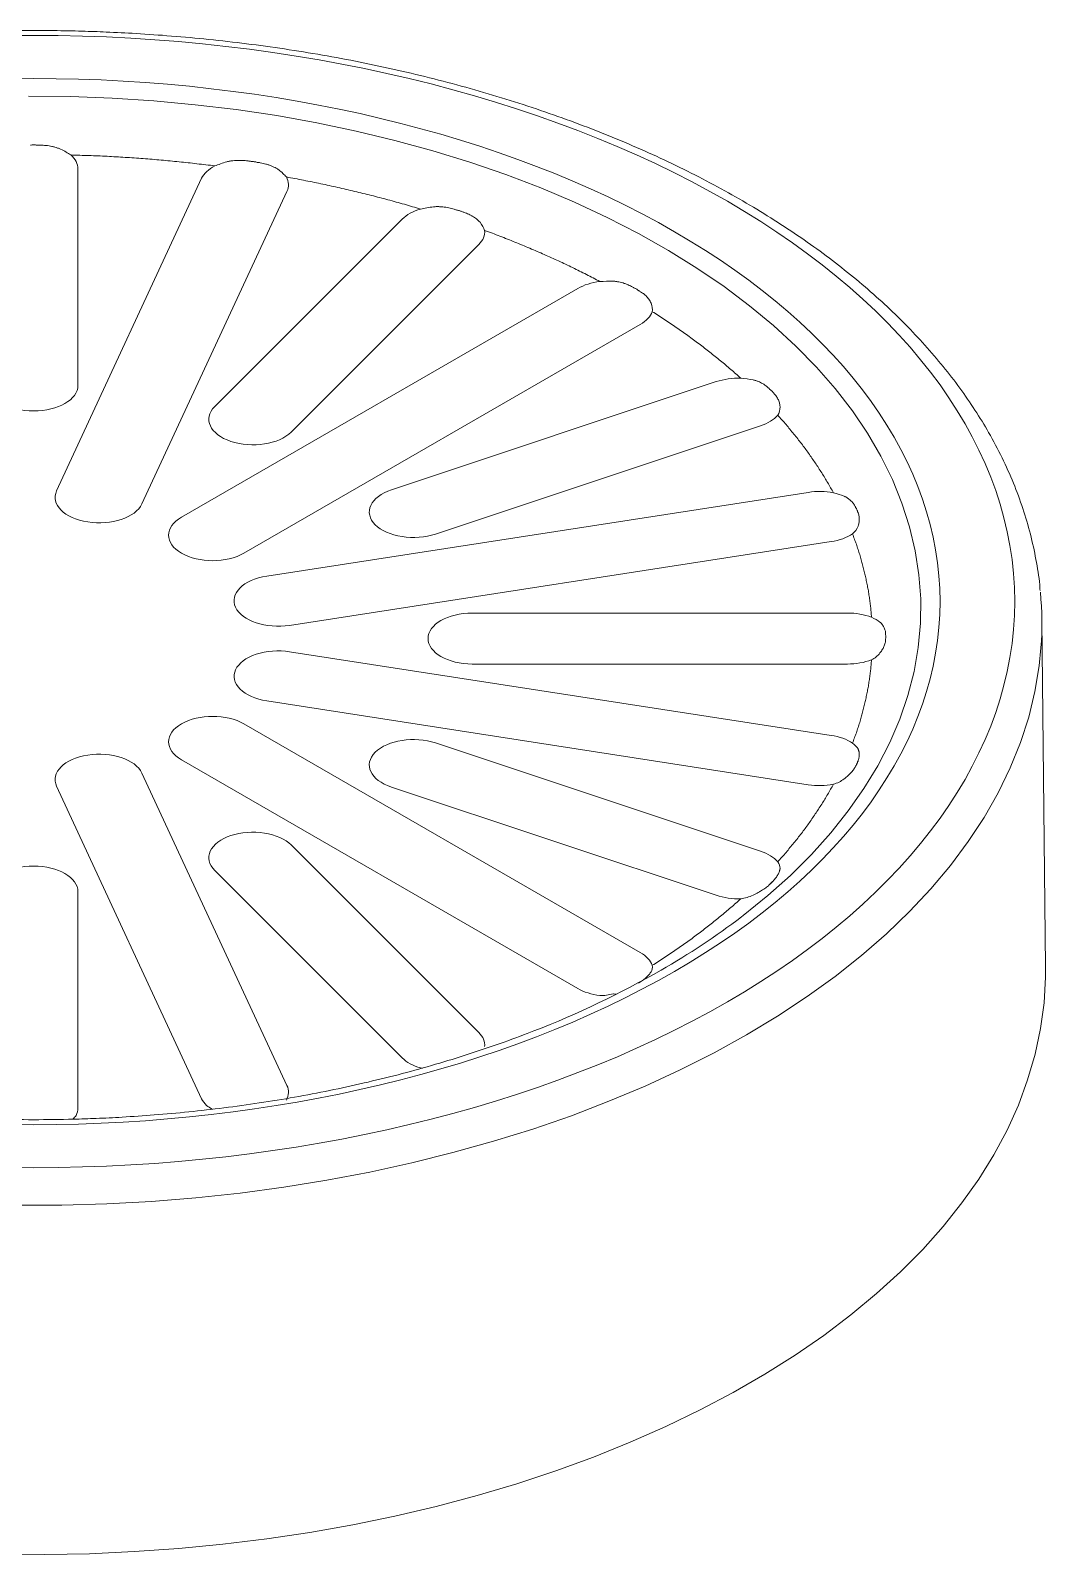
# Model space of a CAD drawing. Header units: millimetres. Extents: x 3083 to 7283, y 663 to 4579.
# Drawn here: x 4213.3 to 4311.4, y 3744.5 to 3891.8 of the extents above; entities that cross this region are included whole.
import ezdxf

# ---------------------------------------------------------------- set-up
doc = ezdxf.new("R2010")
doc.units = ezdxf.units.MM

msp = doc.modelspace()

# ---------------------------------------------------------------- linework, layer by layer
at = {"lineweight": 5}
for p, q in [((4217.85, 3857.51), (4217.85, 3878.45)), ((4229.81, 3877.54), (4215.79, 3847.32)), ((4224.03, 3846.05), (4238.06, 3876.27)), ((4249.21, 3873.6), (4231.07, 3855.46)), ((4238.47, 3853), (4256.61, 3871.14)), ((4266.18, 3866.89), (4227.86, 3844.77)), ((4233.9, 3841.29), (4272.22, 3863.41)), ((4279.57, 3857.88), (4248.16, 3847.41)), ((4252.42, 3843.14), (4283.84, 3853.61)), ((4288.46, 3847.17), (4236.11, 3839.08)), ((4238.32, 3834.31), (4290.67, 3842.41)), ((4292.25, 3835.5), (4255.97, 3835.5)), ((4311.4, 3801.27), (4311.04, 3834.83)), ((4290.67, 3823.66), (4238.32, 3831.76)), ((4255.97, 3830.57), (4292.25, 3830.57)), ((4236.11, 3827), (4288.46, 3818.9)), ((4272.22, 3802.67), (4233.9, 3824.79)), ((4283.84, 3812.46), (4252.42, 3822.94)), ((4227.86, 3821.3), (4266.18, 3799.18)), ((4238.06, 3789.81), (4224.03, 3820.03)), ((4215.79, 3818.75), (4229.81, 3788.53)), ((4248.16, 3818.67), (4279.57, 3808.2)), ((4256.61, 3794.94), (4238.47, 3813.08)), ((4231.07, 3810.61), (4249.21, 3792.47)), ((4217.85, 3787.62), (4217.85, 3808.56)), ((4284.93, 3809.46), (4284.65, 3809.19)), ((4250.98, 3791.51), (4251.17, 3791.5))]:
    msp.add_line(p, q, dxfattribs=at)
at = {"lineweight": 5, "flags": 128}
for points in [[(4213.07, 3885.49), (4217.12, 3885.45), (4221.16, 3885.3), (4225.19, 3885.04), (4229.19, 3884.66), (4233.15, 3884.18), (4237.08, 3883.6), (4240.95, 3882.9), (4244.75, 3882.11), (4248.49, 3881.2), (4252.15, 3880.2), (4255.73, 3879.1), (4259.21, 3877.9), (4262.59, 3876.61), (4265.86, 3875.23), (4269.01, 3873.76), (4272.04, 3872.21), (4274.94, 3870.57), (4277.7, 3868.86), (4280.32, 3867.08), (4282.78, 3865.22), (4285.1, 3863.3), (4287.26, 3861.32), (4289.25, 3859.29), (4291.07, 3857.2), (4292.72, 3855.06), (4294.19, 3852.88), (4295.48, 3850.67), (4296.59, 3848.42), (4297.52, 3846.14), (4298.26, 3843.84), (4298.8, 3841.52), (4299.16, 3839.19), (4299.33, 3836.86), (4299.31, 3834.52), (4299.09, 3832.18), (4298.69, 3829.85), (4298.09, 3827.54), (4297.31, 3825.25), (4296.33, 3822.98), (4295.18, 3820.73), (4293.84, 3818.53), (4292.32, 3816.36), (4290.63, 3814.23), (4288.76, 3812.16), (4286.73, 3810.13), (4284.54, 3808.17), (4282.18, 3806.26), (4282, 3806.12)], [(4310.95, 3832.13), (4310.78, 3830.41), (4310.37, 3827.92), (4309.77, 3825.43), (4308.98, 3822.97), (4307.99, 3820.53), (4306.82, 3818.11), (4305.47, 3815.73), (4303.93, 3813.39), (4302.21, 3811.08), (4300.32, 3808.83), (4298.25, 3806.62), (4296.02, 3804.47), (4293.62, 3802.38), (4291.06, 3800.36), (4288.35, 3798.4), (4285.49, 3796.51), (4282.49, 3794.7)], [(4210.33, 3744.48), (4214.66, 3744.45), (4218.98, 3744.53), (4223.3, 3744.73), (4227.59, 3745.03), (4231.86, 3745.44), (4236.1, 3745.96), (4240.28, 3746.59), (4244.42, 3747.33), (4248.5, 3748.17), (4252.5, 3749.11), (4256.44, 3750.16), (4260.28, 3751.3), (4264.04, 3752.54), (4267.7, 3753.88), (4271.25, 3755.31), (4274.69, 3756.82), (4278.01, 3758.43), (4281.2, 3760.11), (4284.26, 3761.88), (4287.18, 3763.72), (4289.96, 3765.64), (4292.59, 3767.62), (4295.06, 3769.68), (4297.38, 3771.79), (4299.53, 3773.95), (4301.51, 3776.18), (4303.32, 3778.45), (4304.95, 3780.76), (4306.41, 3783.11), (4307.68, 3785.5), (4308.77, 3787.92), (4309.67, 3790.36), (4310.39, 3792.83), (4310.91, 3795.31), (4311.25, 3797.8), (4311.39, 3800.29), (4311.4, 3801.27)], [(4269.59, 3798.74), (4269.59, 3798.74), (4269.59, 3798.74)], [(4282.49, 3794.7), (4279.35, 3792.97), (4276.08, 3791.32), (4272.69, 3789.75), (4269.18, 3788.28), (4265.56, 3786.89), (4261.84, 3785.6), (4258.02, 3784.41), (4254.11, 3783.32), (4250.12, 3782.32), (4246.06, 3781.44), (4241.93, 3780.65), (4237.75, 3779.98), (4233.52, 3779.41), (4229.25, 3778.95), (4224.95, 3778.6), (4220.63, 3778.37), (4216.29, 3778.24), (4211.95, 3778.23)]]:
    msp.add_lwpolyline(points, dxfattribs=at)
at = {"lineweight": 5}
for centre, radius, start, end in [((4278.51, 3834.48), 32.53, 355.8412, 5.3746), ((4284.92, 3808.97), 0.343, 119.5696, 141.7043), ((4285.35, 3809.13), 0.537, 122.6735, 142.0679), ((4238.1, 3863.89), 72.56, 299.8629, 307.233), ((4228.34, 3881.05), 92.3, 291.3434, 299.8084), ((4269.89, 3799.83), 1.19, 255.8, 270.7627)]:
    msp.add_arc(centre, radius, start, end, dxfattribs=at)
for points, knots in [([(4213.58, 3891.84), (4212.15, 3891.83), (4210.16, 3891.81), (4207.23, 3891.72), (4204.74, 3891.61), (4201.78, 3891.43), (4198.69, 3891.18), (4195.46, 3890.86), (4192.15, 3890.46), (4188.78, 3889.98), (4185.38, 3889.42), (4181.98, 3888.78), (4178.57, 3888.05), (4175.19, 3887.25), (4171.83, 3886.37), (4168.52, 3885.4), (4165.25, 3884.36), (4162.03, 3883.24), (4158.88, 3882.04), (4155.81, 3880.77), (4152.81, 3879.42), (4149.89, 3878), (4147.07, 3876.52), (4144.33, 3874.96), (4141.7, 3873.34), (4139.18, 3871.66), (4136.76, 3869.92), (4134.45, 3868.11), (4132.27, 3866.25), (4130.21, 3864.33), (4128.27, 3862.37), (4126.46, 3860.35), (4124.79, 3858.28), (4123.25, 3856.17), (4121.85, 3854.02), (4120.6, 3851.82), (4119.49, 3849.59), (4118.53, 3847.32), (4117.73, 3845.03), (4117.08, 3842.7), (4116.6, 3840.34), (4116.34, 3838.69), (4116.28, 3837.84), (4116.28, 3837.78)], [0, 0, 0, 0, 0.029112, 0.040751, 0.060089, 0.080138, 0.101624, 0.12403, 0.147148, 0.170811, 0.194901, 0.219332, 0.244037, 0.268966, 0.29408, 0.319348, 0.344746, 0.370253, 0.395854, 0.421536, 0.447287, 0.473099, 0.498964, 0.524878, 0.550835, 0.57683, 0.602862, 0.628927, 0.655023, 0.681149, 0.707304, 0.733489, 0.759703, 0.785949, 0.81223, 0.83855, 0.864917, 0.891342, 0.917836, 0.944418, 0.971108, 0.997931, 1, 1, 1, 1]), ([(4280.64, 3797.89), (4262.85, 3787.62), (4238.73, 3781.86), (4188.42, 3781.86), (4164.3, 3787.62), (4128.73, 3808.16), (4118.73, 3822.09), (4118.73, 3851.13), (4128.73, 3865.05), (4164.3, 3885.59), (4188.42, 3891.36), (4238.73, 3891.36), (4262.85, 3885.59), (4298.42, 3865.05), (4308.42, 3851.13), (4308.42, 3822.09), (4298.42, 3808.16), (4280.64, 3797.89)], [0, 0, 0, 0, 0.125, 0.125, 0.25, 0.25, 0.375, 0.375, 0.5, 0.5, 0.625, 0.625, 0.75, 0.75, 0.875, 0.875, 1, 1, 1, 1]), ([(4310.87, 3837.67), (4310.86, 3837.86), (4310.79, 3838.87), (4310.49, 3840.69), (4309.96, 3843.15), (4309.23, 3845.62), (4308.32, 3848.08), (4307.22, 3850.53), (4305.97, 3852.89), (4304.6, 3855.13), (4303.13, 3857.26), (4301.51, 3859.36), (4299.76, 3861.41), (4297.87, 3863.42), (4295.84, 3865.38), (4293.69, 3867.29), (4291.41, 3869.14), (4289, 3870.94), (4286.48, 3872.67), (4283.85, 3874.35), (4281.1, 3875.96), (4278.25, 3877.5), (4275.3, 3878.97), (4272.26, 3880.37), (4269.12, 3881.7), (4265.9, 3882.95), (4262.6, 3884.12), (4259.23, 3885.22), (4255.79, 3886.23), (4252.29, 3887.17), (4248.74, 3888.02), (4245.14, 3888.79), (4241.5, 3889.47), (4237.84, 3890.06), (4234.17, 3890.57), (4230.52, 3890.98), (4226.95, 3891.31), (4223.65, 3891.54), (4220.77, 3891.69), (4218.12, 3891.78), (4215.78, 3891.83), (4214.22, 3891.84), (4213.58, 3891.84)], [0, 0, 0, 0, 0.006261, 0.033858, 0.061715, 0.089852, 0.118278, 0.146998, 0.176004, 0.202182, 0.228415, 0.254694, 0.281011, 0.307358, 0.333729, 0.360114, 0.38651, 0.41291, 0.43931, 0.465706, 0.492095, 0.518473, 0.544838, 0.571189, 0.597524, 0.62384, 0.650135, 0.676405, 0.702646, 0.728851, 0.755013, 0.781116, 0.80714, 0.83305, 0.858783, 0.884214, 0.909059, 0.932501, 0.95224, 0.968093, 0.986809, 1, 1, 1, 1]), ([(4275.53, 3800.84), (4291.97, 3810.32), (4301.2, 3823.19), (4301.2, 3850.02), (4291.97, 3862.89), (4259.1, 3881.86), (4236.81, 3887.19), (4190.34, 3887.19), (4168.05, 3881.86), (4135.18, 3862.89), (4125.95, 3850.02), (4125.95, 3823.19), (4135.18, 3810.32), (4168.05, 3791.35), (4190.34, 3786.02), (4236.81, 3786.02), (4259.1, 3791.35), (4275.53, 3800.84)], [0, 0, 0, 0, 0.125, 0.125, 0.25, 0.25, 0.375, 0.375, 0.5, 0.5, 0.625, 0.625, 0.75, 0.75, 0.875, 0.875, 1, 1, 1, 1]), ([(4213.89, 3880.75), (4213.84, 3880.76), (4213.73, 3880.77), (4213.58, 3880.77), (4213.42, 3880.77), (4213.32, 3880.76), (4213.26, 3880.75)], [0, 0, 0, 0, 0.250382, 0.5, 0.749618, 1, 1, 1, 1]), ([(4213.89, 3880.75), (4213.93, 3880.75), (4214.03, 3880.75), (4214.23, 3880.75), (4214.47, 3880.74), (4214.77, 3880.72), (4215.05, 3880.68), (4215.34, 3880.62), (4215.62, 3880.56), (4215.9, 3880.47), (4216.08, 3880.4), (4216.17, 3880.37)], [0, 0, 0, 0, 0.056352, 0.124658, 0.249629, 0.364158, 0.499576, 0.617262, 0.749624, 0.865858, 1, 1, 1, 1]), ([(4217.15, 3879.8), (4217.45, 3879.79), (4218.03, 3879.77), (4218.91, 3879.74), (4219.79, 3879.71), (4220.67, 3879.67), (4221.54, 3879.62), (4222.41, 3879.57), (4223.29, 3879.51), (4224.16, 3879.44), (4225.03, 3879.38), (4225.9, 3879.3), (4226.77, 3879.22), (4227.63, 3879.14), (4228.5, 3879.05), (4229.36, 3878.95), (4230.22, 3878.85), (4230.8, 3878.78), (4231.08, 3878.74)], [0, 0, 0, 0, 0.062629, 0.125206, 0.187739, 0.250236, 0.312703, 0.375147, 0.437577, 0.5, 0.562423, 0.624853, 0.687297, 0.749764, 0.812261, 0.874794, 0.937371, 1, 1, 1, 1]), ([(4232.24, 3879.15), (4232.3, 3879.16), (4232.4, 3879.18), (4232.55, 3879.21), (4232.69, 3879.23), (4232.89, 3879.25), (4233.13, 3879.27), (4233.43, 3879.28), (4233.72, 3879.28), (4234.02, 3879.26), (4234.26, 3879.23), (4234.45, 3879.2), (4234.55, 3879.18), (4234.59, 3879.18)], [0, 0, 0, 0, 0.068534, 0.133405, 0.193969, 0.249675, 0.38202, 0.499626, 0.635108, 0.749654, 0.874925, 0.943475, 1, 1, 1, 1]), ([(4235.19, 3879.08), (4235.15, 3879.1), (4235.05, 3879.12), (4234.9, 3879.15), (4234.75, 3879.17), (4234.64, 3879.17), (4234.59, 3879.18)], [0, 0, 0, 0, 0.250382, 0.5, 0.749618, 1, 1, 1, 1]), ([(4235.19, 3879.08), (4235.24, 3879.08), (4235.33, 3879.07), (4235.52, 3879.03), (4235.75, 3878.99), (4236.03, 3878.92), (4236.29, 3878.84), (4236.55, 3878.74), (4236.79, 3878.64), (4237.03, 3878.51), (4237.18, 3878.42), (4237.26, 3878.37)], [0, 0, 0, 0, 0.056352, 0.124658, 0.249629, 0.364158, 0.499576, 0.617262, 0.749624, 0.865858, 1, 1, 1, 1]), ([(4238, 3877.67), (4238.28, 3877.62), (4238.83, 3877.52), (4239.67, 3877.35), (4240.5, 3877.19), (4241.33, 3877.02), (4242.15, 3876.84), (4242.97, 3876.66), (4243.79, 3876.47), (4244.6, 3876.28), (4245.41, 3876.09), (4246.22, 3875.88), (4247.02, 3875.68), (4247.82, 3875.47), (4248.62, 3875.25), (4249.41, 3875.03), (4250.2, 3874.8), (4250.72, 3874.64), (4250.98, 3874.57)], [0, 0, 0, 0, 0.062629, 0.125206, 0.187739, 0.250236, 0.312703, 0.375147, 0.437577, 0.5, 0.562423, 0.624853, 0.687297, 0.749764, 0.812261, 0.874794, 0.937371, 1, 1, 1, 1]), ([(4252.24, 3874.79), (4252.29, 3874.79), (4252.39, 3874.8), (4252.55, 3874.8), (4252.69, 3874.8), (4252.88, 3874.8), (4253.12, 3874.78), (4253.42, 3874.74), (4253.69, 3874.7), (4253.97, 3874.63), (4254.19, 3874.57), (4254.36, 3874.51), (4254.45, 3874.48), (4254.49, 3874.47)], [0, 0, 0, 0, 0.068534, 0.133405, 0.193969, 0.249675, 0.38202, 0.499626, 0.635108, 0.749654, 0.874925, 0.943475, 1, 1, 1, 1]), ([(4255.03, 3874.29), (4254.99, 3874.31), (4254.9, 3874.35), (4254.77, 3874.4), (4254.63, 3874.44), (4254.54, 3874.46), (4254.49, 3874.47)], [0, 0, 0, 0, 0.250382, 0.5, 0.749618, 1, 1, 1, 1]), ([(4255.03, 3874.29), (4255.07, 3874.28), (4255.15, 3874.25), (4255.32, 3874.19), (4255.52, 3874.11), (4255.76, 3874.01), (4255.97, 3873.89), (4256.19, 3873.76), (4256.38, 3873.62), (4256.56, 3873.46), (4256.67, 3873.35), (4256.73, 3873.29)], [0, 0, 0, 0, 0.056352, 0.124658, 0.249629, 0.364158, 0.499576, 0.617262, 0.749624, 0.865858, 1, 1, 1, 1]), ([(4257.17, 3872.5), (4257.42, 3872.41), (4257.92, 3872.23), (4258.65, 3871.95), (4259.38, 3871.66), (4260.1, 3871.37), (4260.82, 3871.08), (4261.53, 3870.78), (4262.24, 3870.48), (4262.94, 3870.17), (4263.63, 3869.86), (4264.32, 3869.55), (4265, 3869.23), (4265.68, 3868.9), (4266.35, 3868.57), (4267.01, 3868.24), (4267.67, 3867.9), (4268.11, 3867.68), (4268.32, 3867.56)], [0, 0, 0, 0, 0.0626289, 0.1252063, 0.1877395, 0.2502358, 0.3127027, 0.3751474, 0.4375774, 0.5, 0.5624226, 0.6248526, 0.6872973, 0.7497642, 0.8122605, 0.8747937, 0.9373711, 1, 1, 1, 1]), ([(4269.59, 3867.59), (4269.65, 3867.59), (4269.74, 3867.58), (4269.89, 3867.56), (4270.02, 3867.54), (4270.2, 3867.51), (4270.42, 3867.46), (4270.68, 3867.38), (4270.93, 3867.29), (4271.16, 3867.19), (4271.35, 3867.09), (4271.5, 3867.01), (4271.57, 3866.97), (4271.6, 3866.95)], [0, 0, 0, 0, 0.068534, 0.133405, 0.193969, 0.249675, 0.38202, 0.499626, 0.635108, 0.749654, 0.874925, 0.943475, 1, 1, 1, 1]), ([(4272.04, 3866.7), (4272, 3866.72), (4271.94, 3866.77), (4271.83, 3866.84), (4271.71, 3866.9), (4271.64, 3866.93), (4271.6, 3866.95)], [0, 0, 0, 0, 0.250382, 0.5, 0.749618, 1, 1, 1, 1]), ([(4272.04, 3866.7), (4272.07, 3866.68), (4272.14, 3866.64), (4272.27, 3866.56), (4272.43, 3866.45), (4272.61, 3866.32), (4272.77, 3866.17), (4272.92, 3866.01), (4273.05, 3865.85), (4273.17, 3865.67), (4273.23, 3865.54), (4273.27, 3865.47)], [0, 0, 0, 0, 0.056352, 0.124658, 0.249629, 0.364158, 0.499576, 0.617262, 0.749624, 0.865858, 1, 1, 1, 1]), ([(4273.38, 3864.64), (4273.58, 3864.52), (4273.97, 3864.27), (4274.56, 3863.89), (4275.13, 3863.5), (4275.7, 3863.11), (4276.26, 3862.72), (4276.82, 3862.33), (4277.36, 3861.93), (4277.9, 3861.53), (4278.43, 3861.13), (4278.96, 3860.72), (4279.47, 3860.31), (4279.98, 3859.9), (4280.48, 3859.48), (4280.97, 3859.06), (4281.46, 3858.63), (4281.78, 3858.35), (4281.94, 3858.21)], [0, 0, 0, 0, 0.0626289, 0.1252063, 0.1877395, 0.2502358, 0.3127027, 0.3751474, 0.4375774, 0.5, 0.5624226, 0.6248526, 0.6872973, 0.7497642, 0.8122605, 0.8747937, 0.9373711, 1, 1, 1, 1]), ([(4209.31, 3857.51), (4209.31, 3856.15), (4211.22, 3855.05), (4215.93, 3855.05), (4217.85, 3856.15), (4217.85, 3857.51)], [0, 0, 0, 0, 0.5, 0.5, 1, 1, 1, 1]), ([(4283.13, 3858.05), (4283.18, 3858.04), (4283.27, 3858.01), (4283.39, 3857.98), (4283.5, 3857.94), (4283.66, 3857.88), (4283.84, 3857.8), (4284.06, 3857.68), (4284.25, 3857.56), (4284.44, 3857.42), (4284.57, 3857.31), (4284.68, 3857.21), (4284.73, 3857.15), (4284.75, 3857.13)], [0, 0, 0, 0, 0.068534, 0.133405, 0.193969, 0.249675, 0.38202, 0.499626, 0.635108, 0.749654, 0.874925, 0.943475, 1, 1, 1, 1]), ([(4285.06, 3856.82), (4285.04, 3856.85), (4284.99, 3856.91), (4284.92, 3856.99), (4284.84, 3857.07), (4284.78, 3857.11), (4284.75, 3857.13)], [0, 0, 0, 0, 0.2503822, 0.5, 0.7496178, 1, 1, 1, 1]), ([(4285.06, 3856.82), (4285.09, 3856.8), (4285.14, 3856.75), (4285.23, 3856.65), (4285.33, 3856.53), (4285.44, 3856.37), (4285.53, 3856.2), (4285.61, 3856.03), (4285.67, 3855.85), (4285.71, 3855.66), (4285.72, 3855.52), (4285.73, 3855.45)], [0, 0, 0, 0, 0.056352, 0.124658, 0.249629, 0.364158, 0.499576, 0.617262, 0.749624, 0.865858, 1, 1, 1, 1]), ([(4231.07, 3855.46), (4229.9, 3854.29), (4230.6, 3852.78), (4234.68, 3851.42), (4237.29, 3851.82), (4238.47, 3853)], [0, 0, 0, 0, 0.5, 0.5, 1, 1, 1, 1]), ([(4285.51, 3854.63), (4285.65, 3854.48), (4285.92, 3854.18), (4286.31, 3853.72), (4286.69, 3853.27), (4287.07, 3852.81), (4287.44, 3852.35), (4287.8, 3851.88), (4288.15, 3851.42), (4288.49, 3850.95), (4288.82, 3850.48), (4289.14, 3850.01), (4289.45, 3849.54), (4289.76, 3849.06), (4290.06, 3848.58), (4290.34, 3848.1), (4290.62, 3847.62), (4290.8, 3847.3), (4290.89, 3847.13)], [0, 0, 0, 0, 0.062629, 0.125206, 0.187739, 0.250236, 0.312703, 0.375147, 0.437577, 0.5, 0.562423, 0.624853, 0.687297, 0.749764, 0.812261, 0.874794, 0.937371, 1, 1, 1, 1]), ([(4215.79, 3847.32), (4215.18, 3846.01), (4216.53, 3844.66), (4221.08, 3843.95), (4223.42, 3844.73), (4224.03, 3846.05)], [0, 0, 0, 0, 0.5, 0.5, 1, 1, 1, 1]), ([(4248.16, 3847.41), (4247.17, 3847.08), (4246.46, 3846.54), (4245.87, 3845.28), (4246.03, 3844.61), (4247.16, 3843.48), (4248.09, 3843.06), (4250.28, 3842.72), (4251.44, 3842.81), (4252.42, 3843.14)], [0, 0, 0, 0, 0.25, 0.25, 0.5, 0.5, 0.75, 0.75, 1, 1, 1, 1]), ([(4291.93, 3846.81), (4291.97, 3846.79), (4292.04, 3846.75), (4292.14, 3846.7), (4292.22, 3846.64), (4292.34, 3846.56), (4292.48, 3846.46), (4292.63, 3846.31), (4292.76, 3846.17), (4292.88, 3846.01), (4292.96, 3845.88), (4293.02, 3845.76), (4293.04, 3845.71), (4293.05, 3845.68)], [0, 0, 0, 0, 0.068534, 0.133405, 0.193969, 0.249675, 0.38202, 0.499626, 0.635108, 0.749654, 0.874925, 0.943475, 1, 1, 1, 1]), ([(4293.22, 3845.33), (4293.21, 3845.37), (4293.19, 3845.43), (4293.15, 3845.52), (4293.11, 3845.61), (4293.07, 3845.66), (4293.05, 3845.68)], [0, 0, 0, 0, 0.250382, 0.5, 0.749618, 1, 1, 1, 1]), ([(4293.22, 3845.33), (4293.23, 3845.31), (4293.25, 3845.26), (4293.3, 3845.15), (4293.34, 3845.01), (4293.38, 3844.84), (4293.39, 3844.67), (4293.39, 3844.48), (4293.37, 3844.3), (4293.34, 3844.11), (4293.3, 3843.98), (4293.28, 3843.91)], [0, 0, 0, 0, 0.0563524, 0.124658, 0.249629, 0.3641576, 0.499576, 0.6172622, 0.7496241, 0.8658578, 1, 1, 1, 1]), ([(4227.86, 3844.77), (4226.2, 3843.81), (4226.2, 3842.25), (4229.53, 3840.32), (4232.23, 3840.32), (4233.9, 3841.29)], [0, 0, 0, 0, 0.5, 0.5, 1, 1, 1, 1]), ([(4292.74, 3843.15), (4292.8, 3842.98), (4292.93, 3842.65), (4293.11, 3842.15), (4293.27, 3841.65), (4293.43, 3841.15), (4293.58, 3840.65), (4293.72, 3840.15), (4293.84, 3839.65), (4293.96, 3839.15), (4294.07, 3838.64), (4294.17, 3838.14), (4294.27, 3837.64), (4294.35, 3837.13), (4294.42, 3836.62), (4294.48, 3836.12), (4294.54, 3835.61), (4294.56, 3835.27), (4294.58, 3835.1)], [0, 0, 0, 0, 0.062629, 0.125206, 0.187739, 0.250236, 0.312703, 0.375147, 0.437577, 0.5, 0.562423, 0.624853, 0.687297, 0.749764, 0.812261, 0.874794, 0.937371, 1, 1, 1, 1]), ([(4236.11, 3839.08), (4233.84, 3838.72), (4232.48, 3837.37), (4233.7, 3834.74), (4236.05, 3833.96), (4238.32, 3834.31)], [0, 0, 0, 0, 0.5, 0.5, 1, 1, 1, 1]), ([(4255.97, 3835.5), (4253.61, 3835.5), (4251.7, 3834.4), (4251.7, 3831.68), (4253.61, 3830.57), (4255.97, 3830.57)], [0, 0, 0, 0, 0.5, 0.5, 1, 1, 1, 1]), ([(4295.39, 3834.63), (4295.42, 3834.61), (4295.46, 3834.57), (4295.53, 3834.5), (4295.58, 3834.43), (4295.65, 3834.34), (4295.73, 3834.22), (4295.81, 3834.06), (4295.87, 3833.89), (4295.92, 3833.73), (4295.94, 3833.58), (4295.94, 3833.47), (4295.94, 3833.41), (4295.94, 3833.38)], [0, 0, 0, 0, 0.068534, 0.133405, 0.193969, 0.249675, 0.38202, 0.499626, 0.635108, 0.749654, 0.874925, 0.943475, 1, 1, 1, 1]), ([(4295.94, 3833.02), (4295.94, 3833), (4295.94, 3832.94), (4295.94, 3832.83), (4295.92, 3832.69), (4295.87, 3832.52), (4295.81, 3832.35), (4295.73, 3832.17), (4295.64, 3832), (4295.53, 3831.82), (4295.44, 3831.7), (4295.39, 3831.64)], [0, 0, 0, 0, 0.056352, 0.124658, 0.249629, 0.364158, 0.499576, 0.617262, 0.749624, 0.865858, 1, 1, 1, 1]), ([(4295.94, 3833.02), (4295.95, 3833.05), (4295.95, 3833.12), (4295.96, 3833.21), (4295.95, 3833.3), (4295.95, 3833.35), (4295.94, 3833.38)], [0, 0, 0, 0, 0.250382, 0.5, 0.749618, 1, 1, 1, 1]), ([(4238.32, 3831.76), (4237.23, 3831.93), (4236.06, 3831.84), (4234.1, 3831.19), (4233.39, 3830.65), (4232.8, 3829.39), (4232.95, 3828.71), (4234.09, 3827.58), (4235.02, 3827.17), (4236.11, 3827)], [0, 0, 0, 0, 0.25, 0.25, 0.5, 0.5, 0.75, 0.75, 1, 1, 1, 1]), ([(4294.58, 3830.97), (4294.56, 3830.8), (4294.54, 3830.46), (4294.48, 3829.96), (4294.42, 3829.45), (4294.35, 3828.94), (4294.27, 3828.44), (4294.17, 3827.93), (4294.07, 3827.43), (4293.96, 3826.93), (4293.84, 3826.43), (4293.72, 3825.92), (4293.58, 3825.42), (4293.43, 3824.92), (4293.27, 3824.42), (4293.11, 3823.92), (4292.93, 3823.43), (4292.8, 3823.1), (4292.74, 3822.93)], [0, 0, 0, 0, 0.062629, 0.125206, 0.187739, 0.250236, 0.312703, 0.375147, 0.437577, 0.5, 0.562423, 0.624853, 0.687297, 0.749764, 0.812261, 0.874794, 0.937371, 1, 1, 1, 1]), ([(4233.9, 3824.79), (4232.23, 3825.75), (4229.53, 3825.75), (4226.2, 3823.83), (4226.2, 3822.27), (4227.86, 3821.3)], [0, 0, 0, 0, 0.5, 0.5, 1, 1, 1, 1]), ([(4252.42, 3822.94), (4250.38, 3823.62), (4247.77, 3823.21), (4245.41, 3820.85), (4246.11, 3819.35), (4248.16, 3818.67)], [0, 0, 0, 0, 0.5, 0.5, 1, 1, 1, 1]), ([(4224.03, 3820.03), (4223.42, 3821.34), (4221.08, 3822.12), (4216.53, 3821.42), (4215.18, 3820.07), (4215.79, 3818.75)], [0, 0, 0, 0, 0.5, 0.5, 1, 1, 1, 1]), ([(4293.28, 3822.36), (4293.29, 3822.33), (4293.31, 3822.28), (4293.33, 3822.21), (4293.35, 3822.14), (4293.38, 3822.04), (4293.39, 3821.91), (4293.39, 3821.74), (4293.38, 3821.58), (4293.34, 3821.41), (4293.3, 3821.26), (4293.25, 3821.15), (4293.23, 3821.09), (4293.22, 3821.07)], [0, 0, 0, 0, 0.068534, 0.133405, 0.193969, 0.249675, 0.38202, 0.499626, 0.635108, 0.749654, 0.874925, 0.943475, 1, 1, 1, 1]), ([(4293.05, 3820.72), (4293.04, 3820.7), (4293.02, 3820.64), (4292.96, 3820.54), (4292.88, 3820.41), (4292.76, 3820.25), (4292.63, 3820.09), (4292.48, 3819.93), (4292.31, 3819.78), (4292.13, 3819.62), (4292, 3819.52), (4291.93, 3819.46)], [0, 0, 0, 0, 0.056352, 0.124658, 0.249629, 0.364158, 0.499576, 0.617262, 0.749624, 0.865858, 1, 1, 1, 1]), ([(4293.05, 3820.72), (4293.07, 3820.75), (4293.11, 3820.81), (4293.15, 3820.9), (4293.19, 3820.99), (4293.21, 3821.04), (4293.22, 3821.07)], [0, 0, 0, 0, 0.250382, 0.5, 0.749618, 1, 1, 1, 1]), ([(4290.89, 3818.94), (4290.8, 3818.78), (4290.62, 3818.46), (4290.34, 3817.97), (4290.06, 3817.49), (4289.76, 3817.02), (4289.45, 3816.54), (4289.14, 3816.07), (4288.82, 3815.59), (4288.49, 3815.12), (4288.15, 3814.66), (4287.8, 3814.19), (4287.44, 3813.73), (4287.07, 3813.27), (4286.69, 3812.81), (4286.31, 3812.35), (4285.92, 3811.9), (4285.65, 3811.6), (4285.51, 3811.45)], [0, 0, 0, 0, 0.062629, 0.125206, 0.187739, 0.250236, 0.312703, 0.375147, 0.437577, 0.5, 0.562423, 0.624853, 0.687297, 0.749764, 0.812261, 0.874794, 0.937371, 1, 1, 1, 1]), ([(4238.47, 3813.08), (4237.9, 3813.64), (4236.97, 3814.05), (4234.78, 3814.39), (4233.62, 3814.3), (4231.66, 3813.65), (4230.94, 3813.11), (4230.36, 3811.85), (4230.51, 3811.18), (4231.07, 3810.61)], [0, 0, 0, 0, 0.25, 0.25, 0.5, 0.5, 0.75, 0.75, 1, 1, 1, 1]), ([(4217.85, 3808.56), (4217.85, 3809.92), (4215.93, 3811.03), (4211.22, 3811.03), (4209.31, 3809.92), (4209.31, 3808.56)], [0, 0, 0, 0, 0.5, 0.5, 1, 1, 1, 1]), ([(4285.73, 3810.82), (4285.73, 3810.79), (4285.72, 3810.74), (4285.71, 3810.67), (4285.69, 3810.59), (4285.66, 3810.49), (4285.61, 3810.37), (4285.53, 3810.2), (4285.44, 3810.05), (4285.33, 3809.89), (4285.23, 3809.76), (4285.14, 3809.66), (4285.09, 3809.61), (4285.06, 3809.58)], [0, 0, 0, 0, 0.068534, 0.133405, 0.193969, 0.249675, 0.38202, 0.499626, 0.635108, 0.749654, 0.874925, 0.943475, 1, 1, 1, 1]), ([(4284.75, 3809.27), (4284.73, 3809.25), (4284.68, 3809.2), (4284.58, 3809.11), (4284.44, 3808.99), (4284.25, 3808.86), (4284.06, 3808.73), (4283.84, 3808.6), (4283.62, 3808.47), (4283.39, 3808.35), (4283.22, 3808.26), (4283.13, 3808.22)], [0, 0, 0, 0, 0.056352, 0.124658, 0.249629, 0.364158, 0.499576, 0.617262, 0.749624, 0.865858, 1, 1, 1, 1]), ([(4284.75, 3809.27), (4284.78, 3809.3), (4284.84, 3809.35), (4284.92, 3809.43), (4284.99, 3809.51), (4285.04, 3809.56), (4285.06, 3809.58)], [0, 0, 0, 0, 0.250382, 0.5, 0.749618, 1, 1, 1, 1]), ([(4281.94, 3807.87), (4281.78, 3807.73), (4281.46, 3807.44), (4280.97, 3807.02), (4280.48, 3806.6), (4279.98, 3806.18), (4279.47, 3805.76), (4278.96, 3805.35), (4278.43, 3804.95), (4277.9, 3804.54), (4277.36, 3804.14), (4276.82, 3803.74), (4276.26, 3803.35), (4275.7, 3802.96), (4275.13, 3802.57), (4274.56, 3802.19), (4273.97, 3801.81), (4273.58, 3801.56), (4273.38, 3801.43)], [0, 0, 0, 0, 0.062629, 0.125206, 0.187739, 0.250236, 0.312703, 0.375147, 0.437577, 0.5, 0.562423, 0.624853, 0.687297, 0.749764, 0.812261, 0.874794, 0.937371, 1, 1, 1, 1]), ([(4273.27, 3800.8), (4273.25, 3800.77), (4273.22, 3800.73), (4273.16, 3800.66), (4273.11, 3800.59), (4273.03, 3800.5), (4272.92, 3800.38), (4272.77, 3800.24), (4272.61, 3800.1), (4272.43, 3799.96), (4272.28, 3799.85), (4272.14, 3799.77), (4272.07, 3799.73), (4272.04, 3799.71)], [0, 0, 0, 0, 0.068534, 0.133405, 0.193969, 0.249675, 0.38202, 0.499626, 0.635108, 0.749654, 0.874925, 0.943475, 1, 1, 1, 1]), ([(4213.58, 3786.5), (4212.25, 3786.51), (4210.39, 3786.53), (4207.65, 3786.62), (4205.32, 3786.72), (4202.56, 3786.9), (4199.67, 3787.15), (4196.66, 3787.46), (4193.58, 3787.85), (4190.45, 3788.32), (4187.3, 3788.86), (4184.15, 3789.48), (4181.01, 3790.18), (4177.89, 3790.96), (4174.81, 3791.82), (4171.77, 3792.74), (4168.79, 3793.75), (4165.96, 3794.79), (4164.16, 3795.52), (4163.3, 3795.87)], [0, 0, 0, 0, 0.074076, 0.103724, 0.152972, 0.20403, 0.258737, 0.315773, 0.374602, 0.434797, 0.496053, 0.558144, 0.620899, 0.684186, 0.747902, 0.811967, 0.876314, 0.940892, 1, 1, 1, 1]), ([(4261.92, 3795.1), (4261.71, 3795.01), (4260.53, 3794.53), (4258.29, 3793.73), (4255.21, 3792.69), (4252.04, 3791.73), (4248.81, 3790.84), (4245.52, 3790.04), (4242.19, 3789.31), (4238.81, 3788.67), (4235.4, 3788.11), (4231.99, 3787.64), (4228.6, 3787.25), (4225.31, 3786.96), (4222.33, 3786.75), (4219.72, 3786.62), (4216.87, 3786.53), (4214.85, 3786.51), (4213.58, 3786.5)], [0, 0, 0, 0, 0.014961, 0.084749, 0.154513, 0.224239, 0.293906, 0.363486, 0.432935, 0.502186, 0.571128, 0.639561, 0.707083, 0.77274, 0.833564, 0.882239, 0.925448, 1, 1, 1, 1]), ([(4229.81, 3788.53), (4229.94, 3788.3), (4230.16, 3787.93), (4230.63, 3787.64), (4230.82, 3787.52)], [0, 0, 0, 0, 0.6018475, 1, 1, 1, 1]), ([(4217.37, 3786.55), (4217.48, 3786.67), (4217.79, 3787), (4217.82, 3787.38), (4217.85, 3787.62)], [0, 0, 0, 0, 0.363653, 1, 1, 1, 1])]:
    msp.add_open_spline(points, degree=3, knots=knots, dxfattribs=at)
for points in [[(4217.15, 3879.8), (4216.88, 3879.98), (4216.55, 3880.18), (4216.17, 3880.37)], [(4217.85, 3878.45), (4217.85, 3878.93), (4217.6, 3879.4), (4217.15, 3879.8)], [(4231.08, 3878.74), (4230.47, 3878.42), (4230.03, 3878), (4229.81, 3877.54)], [(4232.24, 3879.15), (4231.82, 3879.02), (4231.43, 3878.87), (4231.08, 3878.74)], [(4238, 3877.67), (4237.81, 3877.89), (4237.57, 3878.13), (4237.26, 3878.37)], [(4238.06, 3876.27), (4238.28, 3876.73), (4238.25, 3877.22), (4238, 3877.67)], [(4250.98, 3874.57), (4250.24, 3874.35), (4249.63, 3874.01), (4249.21, 3873.6)], [(4252.24, 3874.79), (4251.79, 3874.73), (4251.37, 3874.64), (4250.98, 3874.57)], [(4256.61, 3871.14), (4257.02, 3871.55), (4257.22, 3872.02), (4257.17, 3872.5)], [(4257.17, 3872.5), (4257.09, 3872.74), (4256.95, 3873.01), (4256.73, 3873.29)], [(4268.32, 3867.56), (4267.51, 3867.46), (4266.77, 3867.23), (4266.18, 3866.89)], [(4269.59, 3867.59), (4269.16, 3867.6), (4268.74, 3867.58), (4268.32, 3867.56)], [(4272.22, 3863.41), (4272.81, 3863.75), (4273.21, 3864.17), (4273.38, 3864.64)], [(4273.38, 3864.64), (4273.41, 3864.88), (4273.37, 3865.17), (4273.27, 3865.47)], [(4281.94, 3858.21), (4281.11, 3858.23), (4280.29, 3858.12), (4279.57, 3857.88)], [(4283.13, 3858.05), (4282.74, 3858.12), (4282.35, 3858.16), (4281.94, 3858.21)], [(4283.84, 3853.61), (4284.56, 3853.85), (4285.14, 3854.2), (4285.51, 3854.63)], [(4285.51, 3854.63), (4285.65, 3854.86), (4285.72, 3855.14), (4285.73, 3855.45)], [(4290.89, 3847.13), (4290.1, 3847.28), (4289.26, 3847.3), (4288.46, 3847.17)], [(4291.93, 3846.81), (4291.61, 3846.93), (4291.27, 3847.03), (4290.89, 3847.13)], [(4292.74, 3843.15), (4292.97, 3843.35), (4293.15, 3843.61), (4293.28, 3843.91)], [(4290.67, 3842.41), (4291.47, 3842.53), (4292.19, 3842.79), (4292.74, 3843.15)], [(4294.58, 3835.1), (4293.88, 3835.36), (4293.07, 3835.5), (4292.25, 3835.5)], [(4295.39, 3834.63), (4295.16, 3834.8), (4294.89, 3834.94), (4294.58, 3835.1)], [(4292.25, 3830.57), (4293.07, 3830.57), (4293.88, 3830.71), (4294.58, 3830.97)], [(4294.58, 3830.97), (4294.89, 3831.13), (4295.16, 3831.36), (4295.39, 3831.64)], [(4292.74, 3822.93), (4292.19, 3823.29), (4291.47, 3823.54), (4290.67, 3823.66)], [(4293.28, 3822.36), (4293.15, 3822.55), (4292.97, 3822.73), (4292.74, 3822.93)], [(4288.46, 3818.9), (4289.26, 3818.78), (4290.1, 3818.79), (4290.89, 3818.94)], [(4290.89, 3818.94), (4291.27, 3819.05), (4291.61, 3819.23), (4291.93, 3819.46)], [(4285.51, 3811.45), (4285.14, 3811.87), (4284.56, 3812.23), (4283.84, 3812.46)], [(4285.73, 3810.82), (4285.72, 3811.02), (4285.65, 3811.22), (4285.51, 3811.45)], [(4279.57, 3808.2), (4280.29, 3807.96), (4281.11, 3807.84), (4281.94, 3807.87)], [(4281.94, 3807.87), (4282.35, 3807.92), (4282.74, 3808.04), (4283.13, 3808.22)], [(4273.38, 3801.43), (4273.21, 3801.9), (4272.81, 3802.33), (4272.22, 3802.67)], [(4273.27, 3800.8), (4273.37, 3800.99), (4273.41, 3801.19), (4273.38, 3801.43)], [(4266.18, 3799.18), (4266.77, 3798.84), (4267.51, 3798.61), (4268.32, 3798.51)], [(4268.32, 3798.51), (4268.74, 3798.5), (4269.16, 3798.56), (4269.59, 3798.68)], [(4257.17, 3793.57), (4257.22, 3794.05), (4257.02, 3794.53), (4256.61, 3794.94)], [(4249.21, 3792.47), (4249.63, 3792.06), (4250.24, 3791.72), (4250.98, 3791.51)], [(4238, 3788.4), (4238.25, 3788.86), (4238.28, 3789.35), (4238.06, 3789.81)]]:
    msp.add_open_spline(points, degree=3, dxfattribs=at)

doc.saveas('drawing.dxf')
